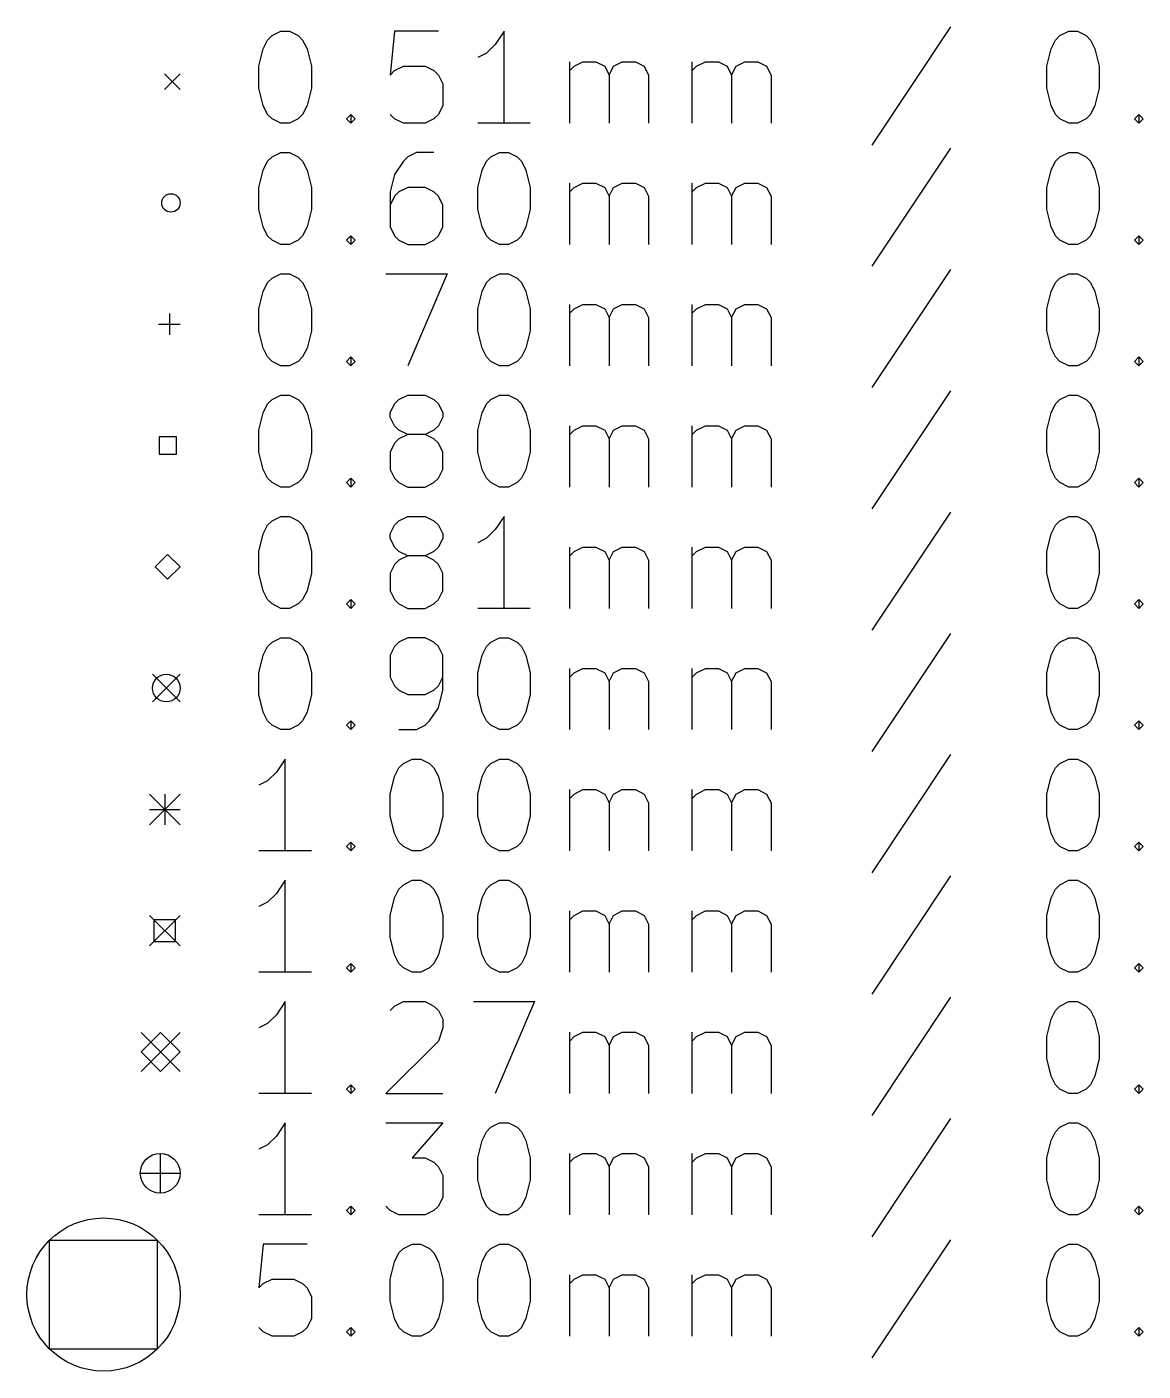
# Model space of a CAD drawing. Extents: x 45 to 193, y -202 to -40.
# Drawn here: x 44.92 to 81.35, y -201.78 to -157.89 of the extents above; entities that cross this region are included whole.
import ezdxf

# ---------------------------------------------------------------- set-up
doc = ezdxf.new("R2010")
doc.units = 0
doc.header["$MEASUREMENT"] = 0
doc.layers.add('BLACK', color=7, linetype='CONTINUOUS')

msp = doc.modelspace()

# ---------------------------------------------------------------- linework, layer by layer
at = {"layer": 'Black'}
for p, q in [((75.0679, -157.889), (72.4964, -161.746)), ((52.6393, -158.604), (52.7821, -158.318)), ((52.7821, -158.318), (52.925, -158.175)), ((52.925, -158.175), (53.2107, -158.032)), ((53.2107, -158.032), (53.4964, -158.032)), ((53.4964, -158.032), (53.7821, -158.175)), ((53.7821, -158.175), (53.925, -158.318)), ((53.925, -158.318), (54.0679, -158.604)), ((56.925, -158.032), (56.7821, -159.461)), ((58.3536, -158.032), (56.925, -158.032)), ((60.4964, -158.032), (60.2107, -158.461)), ((60.4964, -161.032), (60.4964, -158.032)), ((78.3536, -158.604), (78.4964, -158.318)), ((78.4964, -158.318), (78.6393, -158.175)), ((78.6393, -158.175), (78.925, -158.032)), ((78.925, -158.032), (79.2107, -158.032)), ((79.2107, -158.032), (79.4964, -158.175)), ((79.4964, -158.175), (79.6393, -158.318)), ((79.6393, -158.318), (79.7821, -158.604)), ((52.4964, -159.175), (52.6393, -158.604)), ((54.0679, -158.604), (54.2107, -159.175)), ((59.925, -158.746), (59.6393, -158.889)), ((60.2107, -158.461), (59.925, -158.746)), ((78.2107, -159.175), (78.3536, -158.604)), ((79.7821, -158.604), (79.925, -159.175)), ((52.4964, -159.889), (52.4964, -159.175)), ((54.2107, -159.175), (54.2107, -159.889)), ((56.925, -159.318), (57.2107, -159.175)), ((57.2107, -159.175), (57.925, -159.175)), ((57.925, -159.175), (58.2107, -159.318)), ((62.6393, -161.032), (62.6393, -159.032)), ((62.6393, -159.318), (62.7821, -159.175)), ((62.7821, -159.175), (63.0679, -159.032)), ((63.0679, -159.032), (63.4964, -159.032)), ((63.4964, -159.032), (63.7821, -159.175)), ((63.7821, -159.175), (63.925, -159.461)), ((63.925, -159.461), (64.0679, -159.175)), ((64.0679, -159.175), (64.3536, -159.032)), ((64.3536, -159.032), (64.7821, -159.032)), ((64.7821, -159.032), (65.0679, -159.175)), ((65.0679, -159.175), (65.2107, -159.461)), ((66.6393, -161.032), (66.6393, -159.032)), ((66.6393, -159.318), (66.7821, -159.175)), ((66.7821, -159.175), (67.0679, -159.032)), ((67.0679, -159.032), (67.4964, -159.032)), ((67.4964, -159.032), (67.7821, -159.175)), ((67.7821, -159.175), (67.925, -159.461)), ((67.925, -159.461), (68.0679, -159.175)), ((68.0679, -159.175), (68.3536, -159.032)), ((68.3536, -159.032), (68.7821, -159.032)), ((68.7821, -159.032), (69.0679, -159.175)), ((69.0679, -159.175), (69.2107, -159.461)), ((78.2107, -159.889), (78.2107, -159.175)), ((79.925, -159.175), (79.925, -159.889)), ((49.417, -159.421), (49.925, -159.929)), ((49.925, -159.421), (49.417, -159.929)), ((56.7821, -159.461), (56.925, -159.318)), ((58.2107, -159.318), (58.3536, -159.461)), ((58.3536, -159.461), (58.4964, -159.746)), ((63.925, -159.461), (63.925, -161.032)), ((65.2107, -159.461), (65.2107, -161.032)), ((67.925, -159.461), (67.925, -161.032)), ((69.2107, -159.461), (69.2107, -161.032)), ((52.6393, -160.461), (52.4964, -159.889)), ((54.2107, -159.889), (54.0679, -160.461)), ((58.4964, -159.746), (58.4964, -160.461)), ((78.3536, -160.461), (78.2107, -159.889)), ((79.925, -159.889), (79.7821, -160.461)), ((52.7821, -160.746), (52.6393, -160.461)), ((54.0679, -160.461), (53.925, -160.746)), ((58.4964, -160.461), (58.3536, -160.746)), ((78.4964, -160.746), (78.3536, -160.461)), ((79.7821, -160.461), (79.6393, -160.746)), ((52.925, -160.889), (52.7821, -160.746)), ((53.2107, -161.032), (52.925, -160.889)), ((53.4964, -161.032), (53.2107, -161.032)), ((53.7821, -160.889), (53.4964, -161.032)), ((53.925, -160.746), (53.7821, -160.889)), ((55.3536, -160.889), (55.4964, -160.746)), ((55.4964, -161.032), (55.3536, -160.889)), ((55.4964, -160.746), (55.6393, -160.889)), ((55.4964, -160.746), (55.4964, -161.032)), ((55.6393, -160.889), (55.4964, -161.032)), ((56.925, -160.889), (56.7821, -160.746)), ((57.2107, -161.032), (56.925, -160.889)), ((57.925, -161.032), (57.2107, -161.032)), ((58.2107, -160.889), (57.925, -161.032)), ((58.3536, -160.746), (58.2107, -160.889)), ((61.3536, -161.032), (59.6393, -161.032)), ((78.6393, -160.889), (78.4964, -160.746)), ((78.925, -161.032), (78.6393, -160.889)), ((79.2107, -161.032), (78.925, -161.032)), ((79.4964, -160.889), (79.2107, -161.032)), ((79.6393, -160.746), (79.4964, -160.889)), ((81.0679, -160.889), (81.2107, -160.746)), ((81.2107, -161.032), (81.0679, -160.889)), ((81.2107, -160.746), (81.3536, -160.889)), ((81.2107, -160.746), (81.2107, -161.032)), ((81.3536, -160.889), (81.2107, -161.032)), ((75.0679, -161.849), (72.4964, -165.706)), ((52.6393, -162.564), (52.7821, -162.278)), ((52.7821, -162.278), (52.925, -162.135)), ((52.925, -162.135), (53.2107, -161.992)), ((53.2107, -161.992), (53.4964, -161.992)), ((53.4964, -161.992), (53.7821, -162.135)), ((53.7821, -162.135), (53.925, -162.278)), ((53.925, -162.278), (54.0679, -162.564)), ((57.2107, -162.278), (56.925, -162.706)), ((57.3536, -162.135), (57.2107, -162.278)), ((57.6393, -161.992), (57.3536, -162.135)), ((58.2107, -161.992), (57.6393, -161.992)), ((59.7821, -162.564), (59.925, -162.278)), ((59.925, -162.278), (60.0679, -162.135)), ((60.0679, -162.135), (60.3536, -161.992)), ((60.3536, -161.992), (60.6393, -161.992)), ((60.6393, -161.992), (60.925, -162.135)), ((60.925, -162.135), (61.0679, -162.278)), ((61.0679, -162.278), (61.2107, -162.564)), ((78.3536, -162.564), (78.4964, -162.278)), ((78.4964, -162.278), (78.6393, -162.135)), ((78.6393, -162.135), (78.925, -161.992)), ((78.925, -161.992), (79.2107, -161.992)), ((79.2107, -161.992), (79.4964, -162.135)), ((79.4964, -162.135), (79.6393, -162.278)), ((79.6393, -162.278), (79.7821, -162.564)), ((52.4964, -163.135), (52.6393, -162.564)), ((54.0679, -162.564), (54.2107, -163.135)), ((56.925, -162.706), (56.7821, -163.278)), ((59.6393, -163.135), (59.7821, -162.564)), ((61.2107, -162.564), (61.3536, -163.135)), ((78.2107, -163.135), (78.3536, -162.564)), ((79.7821, -162.564), (79.925, -163.135)), ((52.4964, -163.849), (52.4964, -163.135)), ((54.2107, -163.135), (54.2107, -163.849)), ((57.3536, -163.135), (57.0679, -163.278)), ((57.925, -163.135), (57.3536, -163.135)), ((58.2107, -163.278), (57.925, -163.135)), ((59.6393, -163.849), (59.6393, -163.135)), ((61.3536, -163.135), (61.3536, -163.849)), ((62.6393, -164.992), (62.6393, -162.992)), ((62.6393, -163.278), (62.7821, -163.135)), ((62.7821, -163.135), (63.0679, -162.992)), ((63.0679, -162.992), (63.4964, -162.992)), ((63.4964, -162.992), (63.7821, -163.135)), ((63.7821, -163.135), (63.925, -163.421)), ((63.925, -163.421), (64.0679, -163.135)), ((64.0679, -163.135), (64.3536, -162.992)), ((64.3536, -162.992), (64.7821, -162.992)), ((64.7821, -162.992), (65.0679, -163.135)), ((65.0679, -163.135), (65.2107, -163.421)), ((66.6393, -164.992), (66.6393, -162.992)), ((66.6393, -163.278), (66.7821, -163.135)), ((66.7821, -163.135), (67.0679, -162.992)), ((67.0679, -162.992), (67.4964, -162.992)), ((67.4964, -162.992), (67.7821, -163.135)), ((67.7821, -163.135), (67.925, -163.421)), ((67.925, -163.421), (68.0679, -163.135)), ((68.0679, -163.135), (68.3536, -162.992)), ((68.3536, -162.992), (68.7821, -162.992)), ((68.7821, -162.992), (69.0679, -163.135)), ((69.0679, -163.135), (69.2107, -163.421)), ((78.2107, -163.849), (78.2107, -163.135)), ((79.925, -163.135), (79.925, -163.849)), ((56.7821, -163.278), (56.7821, -164.421)), ((56.925, -163.421), (56.7821, -163.706)), ((57.0679, -163.278), (56.925, -163.421)), ((58.3536, -163.421), (58.2107, -163.278)), ((58.4964, -163.706), (58.3536, -163.421)), ((63.925, -163.421), (63.925, -164.992)), ((65.2107, -163.421), (65.2107, -164.992)), ((67.925, -163.421), (67.925, -164.992)), ((69.2107, -163.421), (69.2107, -164.992)), ((52.6393, -164.421), (52.4964, -163.849)), ((54.2107, -163.849), (54.0679, -164.421)), ((58.4964, -164.421), (58.4964, -163.706)), ((59.7821, -164.421), (59.6393, -163.849)), ((61.3536, -163.849), (61.2107, -164.421)), ((78.3536, -164.421), (78.2107, -163.849)), ((79.925, -163.849), (79.7821, -164.421)), ((52.7821, -164.706), (52.6393, -164.421)), ((54.0679, -164.421), (53.925, -164.706)), ((56.7821, -164.421), (56.925, -164.706)), ((58.3536, -164.706), (58.4964, -164.421)), ((59.925, -164.706), (59.7821, -164.421)), ((61.2107, -164.421), (61.0679, -164.706)), ((78.4964, -164.706), (78.3536, -164.421)), ((79.7821, -164.421), (79.6393, -164.706)), ((52.925, -164.849), (52.7821, -164.706)), ((53.2107, -164.992), (52.925, -164.849)), ((53.4964, -164.992), (53.2107, -164.992)), ((53.7821, -164.849), (53.4964, -164.992)), ((53.925, -164.706), (53.7821, -164.849)), ((55.3536, -164.849), (55.4964, -164.706)), ((55.4964, -164.992), (55.3536, -164.849)), ((55.4964, -164.706), (55.6393, -164.849)), ((55.4964, -164.706), (55.4964, -164.992)), ((55.6393, -164.849), (55.4964, -164.992)), ((56.925, -164.706), (57.0679, -164.849)), ((57.0679, -164.849), (57.3536, -164.992)), ((57.3536, -164.992), (57.925, -164.992)), ((57.925, -164.992), (58.2107, -164.849)), ((58.2107, -164.849), (58.3536, -164.706)), ((60.0679, -164.849), (59.925, -164.706)), ((60.3536, -164.992), (60.0679, -164.849)), ((60.6393, -164.992), (60.3536, -164.992)), ((60.925, -164.849), (60.6393, -164.992)), ((61.0679, -164.706), (60.925, -164.849)), ((78.6393, -164.849), (78.4964, -164.706)), ((78.925, -164.992), (78.6393, -164.849)), ((79.2107, -164.992), (78.925, -164.992)), ((79.4964, -164.849), (79.2107, -164.992)), ((79.6393, -164.706), (79.4964, -164.849)), ((81.0679, -164.849), (81.2107, -164.706)), ((81.2107, -164.992), (81.0679, -164.849)), ((81.2107, -164.706), (81.3536, -164.849)), ((81.2107, -164.706), (81.2107, -164.992)), ((81.3536, -164.849), (81.2107, -164.992)), ((75.0679, -165.809), (72.4964, -169.666)), ((52.6393, -166.524), (52.7821, -166.238)), ((52.7821, -166.238), (52.925, -166.095)), ((52.925, -166.095), (53.2107, -165.952)), ((53.2107, -165.952), (53.4964, -165.952)), ((53.4964, -165.952), (53.7821, -166.095)), ((53.7821, -166.095), (53.925, -166.238)), ((53.925, -166.238), (54.0679, -166.524)), ((56.6393, -165.952), (58.6393, -165.952)), ((58.6393, -165.952), (57.3536, -168.952)), ((59.7821, -166.524), (59.925, -166.238)), ((59.925, -166.238), (60.0679, -166.095)), ((60.0679, -166.095), (60.3536, -165.952)), ((60.3536, -165.952), (60.6393, -165.952)), ((60.6393, -165.952), (60.925, -166.095)), ((60.925, -166.095), (61.0679, -166.238)), ((61.0679, -166.238), (61.2107, -166.524)), ((78.3536, -166.524), (78.4964, -166.238)), ((78.4964, -166.238), (78.6393, -166.095)), ((78.6393, -166.095), (78.925, -165.952)), ((78.925, -165.952), (79.2107, -165.952)), ((79.2107, -165.952), (79.4964, -166.095)), ((79.4964, -166.095), (79.6393, -166.238)), ((79.6393, -166.238), (79.7821, -166.524)), ((52.4964, -167.095), (52.6393, -166.524)), ((54.0679, -166.524), (54.2107, -167.095)), ((59.6393, -167.095), (59.7821, -166.524)), ((61.2107, -166.524), (61.3536, -167.095)), ((78.2107, -167.095), (78.3536, -166.524)), ((79.7821, -166.524), (79.925, -167.095)), ((52.4964, -167.809), (52.4964, -167.095)), ((54.2107, -167.095), (54.2107, -167.809)), ((59.6393, -167.809), (59.6393, -167.095)), ((61.3536, -167.095), (61.3536, -167.809)), ((62.6393, -168.952), (62.6393, -166.952)), ((62.6393, -167.238), (62.7821, -167.095)), ((62.7821, -167.095), (63.0679, -166.952)), ((63.0679, -166.952), (63.4964, -166.952)), ((63.4964, -166.952), (63.7821, -167.095)), ((63.7821, -167.095), (63.925, -167.381)), ((63.925, -167.381), (64.0679, -167.095)), ((64.0679, -167.095), (64.3536, -166.952)), ((64.3536, -166.952), (64.7821, -166.952)), ((64.7821, -166.952), (65.0679, -167.095)), ((65.0679, -167.095), (65.2107, -167.381)), ((66.6393, -168.952), (66.6393, -166.952)), ((66.6393, -167.238), (66.7821, -167.095)), ((66.7821, -167.095), (67.0679, -166.952)), ((67.0679, -166.952), (67.4964, -166.952)), ((67.4964, -166.952), (67.7821, -167.095)), ((67.7821, -167.095), (67.925, -167.381)), ((67.925, -167.381), (68.0679, -167.095)), ((68.0679, -167.095), (68.3536, -166.952)), ((68.3536, -166.952), (68.7821, -166.952)), ((68.7821, -166.952), (69.0679, -167.095)), ((69.0679, -167.095), (69.2107, -167.381)), ((78.2107, -167.809), (78.2107, -167.095)), ((79.925, -167.095), (79.925, -167.809)), ((49.224, -167.595), (49.925, -167.595)), ((49.5745, -167.244), (49.5745, -167.946)), ((63.925, -167.381), (63.925, -168.952)), ((65.2107, -167.381), (65.2107, -168.952)), ((67.925, -167.381), (67.925, -168.952)), ((69.2107, -167.381), (69.2107, -168.952)), ((52.6393, -168.381), (52.4964, -167.809)), ((54.2107, -167.809), (54.0679, -168.381)), ((59.7821, -168.381), (59.6393, -167.809)), ((61.3536, -167.809), (61.2107, -168.381)), ((78.3536, -168.381), (78.2107, -167.809)), ((79.925, -167.809), (79.7821, -168.381)), ((52.7821, -168.666), (52.6393, -168.381)), ((54.0679, -168.381), (53.925, -168.666)), ((59.925, -168.666), (59.7821, -168.381)), ((61.2107, -168.381), (61.0679, -168.666)), ((78.4964, -168.666), (78.3536, -168.381)), ((79.7821, -168.381), (79.6393, -168.666)), ((52.925, -168.809), (52.7821, -168.666)), ((53.2107, -168.952), (52.925, -168.809)), ((53.4964, -168.952), (53.2107, -168.952)), ((53.7821, -168.809), (53.4964, -168.952)), ((53.925, -168.666), (53.7821, -168.809)), ((55.3536, -168.809), (55.4964, -168.666)), ((55.4964, -168.952), (55.3536, -168.809)), ((55.4964, -168.666), (55.6393, -168.809)), ((55.4964, -168.666), (55.4964, -168.952)), ((55.6393, -168.809), (55.4964, -168.952)), ((60.0679, -168.809), (59.925, -168.666)), ((60.3536, -168.952), (60.0679, -168.809)), ((60.6393, -168.952), (60.3536, -168.952)), ((60.925, -168.809), (60.6393, -168.952)), ((61.0679, -168.666), (60.925, -168.809)), ((78.6393, -168.809), (78.4964, -168.666)), ((78.925, -168.952), (78.6393, -168.809)), ((79.2107, -168.952), (78.925, -168.952)), ((79.4964, -168.809), (79.2107, -168.952)), ((79.6393, -168.666), (79.4964, -168.809)), ((81.0679, -168.809), (81.2107, -168.666)), ((81.2107, -168.952), (81.0679, -168.809)), ((81.2107, -168.666), (81.3536, -168.809)), ((81.2107, -168.666), (81.2107, -168.952)), ((81.3536, -168.809), (81.2107, -168.952)), ((75.0679, -169.769), (72.4964, -173.626)), ((52.6393, -170.484), (52.7821, -170.198)), ((52.7821, -170.198), (52.925, -170.055)), ((52.925, -170.055), (53.2107, -169.912)), ((53.2107, -169.912), (53.4964, -169.912)), ((53.4964, -169.912), (53.7821, -170.055)), ((53.7821, -170.055), (53.925, -170.198)), ((53.925, -170.198), (54.0679, -170.484)), ((56.7821, -170.484), (56.925, -170.198)), ((56.925, -170.198), (57.0679, -170.055)), ((57.0679, -170.055), (57.3536, -169.912)), ((57.3536, -169.912), (57.925, -169.912)), ((57.925, -169.912), (58.2107, -170.055)), ((58.2107, -170.055), (58.3536, -170.198)), ((58.3536, -170.198), (58.4964, -170.484)), ((59.7821, -170.484), (59.925, -170.198)), ((59.925, -170.198), (60.0679, -170.055)), ((60.0679, -170.055), (60.3536, -169.912)), ((60.3536, -169.912), (60.6393, -169.912)), ((60.6393, -169.912), (60.925, -170.055)), ((60.925, -170.055), (61.0679, -170.198)), ((61.0679, -170.198), (61.2107, -170.484)), ((78.3536, -170.484), (78.4964, -170.198)), ((78.4964, -170.198), (78.6393, -170.055)), ((78.6393, -170.055), (78.925, -169.912)), ((78.925, -169.912), (79.2107, -169.912)), ((79.2107, -169.912), (79.4964, -170.055)), ((79.4964, -170.055), (79.6393, -170.198)), ((79.6393, -170.198), (79.7821, -170.484)), ((52.4964, -171.055), (52.6393, -170.484)), ((54.0679, -170.484), (54.2107, -171.055)), ((56.7821, -170.626), (56.7821, -170.484)), ((56.925, -170.912), (56.7821, -170.626)), ((58.4964, -170.626), (58.3536, -170.912)), ((58.4964, -170.484), (58.4964, -170.626)), ((59.6393, -171.055), (59.7821, -170.484)), ((61.2107, -170.484), (61.3536, -171.055)), ((78.2107, -171.055), (78.3536, -170.484)), ((79.7821, -170.484), (79.925, -171.055)), ((52.4964, -171.769), (52.4964, -171.055)), ((54.2107, -171.055), (54.2107, -171.769)), ((57.0679, -171.055), (56.925, -170.912)), ((57.3536, -171.198), (57.0679, -171.055)), ((58.2107, -171.055), (57.925, -171.198)), ((58.3536, -170.912), (58.2107, -171.055)), ((59.6393, -171.769), (59.6393, -171.055)), ((61.3536, -171.055), (61.3536, -171.769)), ((62.6393, -172.912), (62.6393, -170.912)), ((62.6393, -171.198), (62.7821, -171.055)), ((62.7821, -171.055), (63.0679, -170.912)), ((63.0679, -170.912), (63.4964, -170.912)), ((63.4964, -170.912), (63.7821, -171.055)), ((63.7821, -171.055), (63.925, -171.341)), ((63.925, -171.341), (64.0679, -171.055)), ((64.0679, -171.055), (64.3536, -170.912)), ((64.3536, -170.912), (64.7821, -170.912)), ((64.7821, -170.912), (65.0679, -171.055)), ((65.0679, -171.055), (65.2107, -171.341)), ((66.6393, -172.912), (66.6393, -170.912)), ((66.6393, -171.198), (66.7821, -171.055)), ((66.7821, -171.055), (67.0679, -170.912)), ((67.0679, -170.912), (67.4964, -170.912)), ((67.4964, -170.912), (67.7821, -171.055)), ((67.7821, -171.055), (67.925, -171.341)), ((67.925, -171.341), (68.0679, -171.055)), ((68.0679, -171.055), (68.3536, -170.912)), ((68.3536, -170.912), (68.7821, -170.912)), ((68.7821, -170.912), (69.0679, -171.055)), ((69.0679, -171.055), (69.2107, -171.341)), ((78.2107, -171.769), (78.2107, -171.055)), ((79.925, -171.055), (79.925, -171.769)), ((49.8078, -171.272), (49.2422, -171.272)), ((49.2422, -171.272), (49.2422, -171.838)), ((49.8078, -171.838), (49.8078, -171.272)), ((56.925, -171.484), (56.7821, -171.769)), ((57.0679, -171.341), (56.925, -171.484)), ((57.3536, -171.198), (57.0679, -171.341)), ((57.925, -171.198), (57.3536, -171.198)), ((58.2107, -171.341), (57.925, -171.198)), ((58.3536, -171.484), (58.2107, -171.341)), ((58.4964, -171.769), (58.3536, -171.484)), ((63.925, -171.341), (63.925, -172.912)), ((65.2107, -171.341), (65.2107, -172.912)), ((67.925, -171.341), (67.925, -172.912)), ((69.2107, -171.341), (69.2107, -172.912)), ((49.2422, -171.838), (49.8078, -171.838)), ((52.6393, -172.341), (52.4964, -171.769)), ((54.2107, -171.769), (54.0679, -172.341)), ((56.7821, -171.769), (56.7821, -172.341)), ((58.4964, -172.341), (58.4964, -171.769)), ((59.7821, -172.341), (59.6393, -171.769)), ((61.3536, -171.769), (61.2107, -172.341)), ((78.3536, -172.341), (78.2107, -171.769)), ((79.925, -171.769), (79.7821, -172.341)), ((52.7821, -172.626), (52.6393, -172.341)), ((54.0679, -172.341), (53.925, -172.626)), ((56.7821, -172.341), (56.925, -172.626)), ((58.3536, -172.626), (58.4964, -172.341)), ((59.925, -172.626), (59.7821, -172.341)), ((61.2107, -172.341), (61.0679, -172.626)), ((78.4964, -172.626), (78.3536, -172.341)), ((79.7821, -172.341), (79.6393, -172.626)), ((52.925, -172.769), (52.7821, -172.626)), ((53.2107, -172.912), (52.925, -172.769)), ((53.7821, -172.769), (53.4964, -172.912)), ((53.925, -172.626), (53.7821, -172.769)), ((55.3536, -172.769), (55.4964, -172.626)), ((55.4964, -172.912), (55.3536, -172.769)), ((55.4964, -172.626), (55.6393, -172.769)), ((55.4964, -172.626), (55.4964, -172.912)), ((55.6393, -172.769), (55.4964, -172.912)), ((56.925, -172.626), (57.0679, -172.769)), ((57.0679, -172.769), (57.3536, -172.912)), ((57.925, -172.912), (58.2107, -172.769)), ((58.2107, -172.769), (58.3536, -172.626)), ((60.0679, -172.769), (59.925, -172.626)), ((60.3536, -172.912), (60.0679, -172.769)), ((60.925, -172.769), (60.6393, -172.912)), ((61.0679, -172.626), (60.925, -172.769)), ((78.6393, -172.769), (78.4964, -172.626)), ((78.925, -172.912), (78.6393, -172.769)), ((79.4964, -172.769), (79.2107, -172.912)), ((79.6393, -172.626), (79.4964, -172.769)), ((81.0679, -172.769), (81.2107, -172.626)), ((81.2107, -172.912), (81.0679, -172.769)), ((81.2107, -172.626), (81.3536, -172.769)), ((81.2107, -172.626), (81.2107, -172.912)), ((81.3536, -172.769), (81.2107, -172.912)), ((53.4964, -172.912), (53.2107, -172.912)), ((57.3536, -172.912), (57.925, -172.912)), ((60.6393, -172.912), (60.3536, -172.912)), ((79.2107, -172.912), (78.925, -172.912)), ((75.0679, -173.729), (72.4964, -177.586)), ((52.6393, -174.444), (52.7821, -174.158)), ((52.7821, -174.158), (52.925, -174.015)), ((52.925, -174.015), (53.2107, -173.872)), ((53.2107, -173.872), (53.4964, -173.872)), ((53.4964, -173.872), (53.7821, -174.015)), ((53.7821, -174.015), (53.925, -174.158)), ((53.925, -174.158), (54.0679, -174.444)), ((56.7821, -174.444), (56.925, -174.158)), ((56.925, -174.158), (57.0679, -174.015)), ((57.0679, -174.015), (57.3536, -173.872)), ((57.3536, -173.872), (57.925, -173.872)), ((57.925, -173.872), (58.2107, -174.015)), ((58.2107, -174.015), (58.3536, -174.158)), ((58.3536, -174.158), (58.4964, -174.444)), ((60.4964, -173.872), (60.2107, -174.301)), ((60.4964, -176.872), (60.4964, -173.872)), ((78.3536, -174.444), (78.4964, -174.158)), ((78.4964, -174.158), (78.6393, -174.015)), ((78.6393, -174.015), (78.925, -173.872)), ((78.925, -173.872), (79.2107, -173.872)), ((79.2107, -173.872), (79.4964, -174.015)), ((79.4964, -174.015), (79.6393, -174.158)), ((79.6393, -174.158), (79.7821, -174.444)), ((52.4964, -175.015), (52.6393, -174.444)), ((54.0679, -174.444), (54.2107, -175.015)), ((56.7821, -174.586), (56.7821, -174.444)), ((56.925, -174.872), (56.7821, -174.586)), ((58.4964, -174.586), (58.3536, -174.872)), ((58.4964, -174.444), (58.4964, -174.586)), ((59.925, -174.586), (59.6393, -174.729)), ((60.2107, -174.301), (59.925, -174.586)), ((78.2107, -175.015), (78.3536, -174.444)), ((79.7821, -174.444), (79.925, -175.015)), ((52.4964, -175.729), (52.4964, -175.015)), ((54.2107, -175.015), (54.2107, -175.729)), ((57.0679, -175.015), (56.925, -174.872)), ((57.3536, -175.158), (57.0679, -175.015)), ((58.2107, -175.015), (57.925, -175.158)), ((58.3536, -174.872), (58.2107, -175.015)), ((62.6393, -176.872), (62.6393, -174.872)), ((62.6393, -175.158), (62.7821, -175.015)), ((62.7821, -175.015), (63.0679, -174.872)), ((63.0679, -174.872), (63.4964, -174.872)), ((63.4964, -174.872), (63.7821, -175.015)), ((63.7821, -175.015), (63.925, -175.301)), ((63.925, -175.301), (64.0679, -175.015)), ((64.0679, -175.015), (64.3536, -174.872)), ((64.3536, -174.872), (64.7821, -174.872)), ((64.7821, -174.872), (65.0679, -175.015)), ((65.0679, -175.015), (65.2107, -175.301)), ((66.6393, -176.872), (66.6393, -174.872)), ((66.6393, -175.158), (66.7821, -175.015)), ((66.7821, -175.015), (67.0679, -174.872)), ((67.0679, -174.872), (67.4964, -174.872)), ((67.4964, -174.872), (67.7821, -175.015)), ((67.7821, -175.015), (67.925, -175.301)), ((67.925, -175.301), (68.0679, -175.015)), ((68.0679, -175.015), (68.3536, -174.872)), ((68.3536, -174.872), (68.7821, -174.872)), ((68.7821, -174.872), (69.0679, -175.015)), ((69.0679, -175.015), (69.2107, -175.301)), ((78.2107, -175.729), (78.2107, -175.015)), ((79.925, -175.015), (79.925, -175.729)), ((49.5186, -175.109), (49.1122, -175.515)), ((49.1122, -175.515), (49.5186, -175.921)), ((49.925, -175.515), (49.5186, -175.109)), ((49.5186, -175.921), (49.925, -175.515)), ((56.925, -175.444), (56.7821, -175.729)), ((57.0679, -175.301), (56.925, -175.444)), ((57.3536, -175.158), (57.0679, -175.301)), ((57.925, -175.158), (57.3536, -175.158)), ((58.2107, -175.301), (57.925, -175.158)), ((58.3536, -175.444), (58.2107, -175.301)), ((58.4964, -175.729), (58.3536, -175.444)), ((63.925, -175.301), (63.925, -176.872)), ((65.2107, -175.301), (65.2107, -176.872)), ((67.925, -175.301), (67.925, -176.872)), ((69.2107, -175.301), (69.2107, -176.872)), ((52.6393, -176.301), (52.4964, -175.729)), ((54.2107, -175.729), (54.0679, -176.301)), ((56.7821, -175.729), (56.7821, -176.301)), ((58.4964, -176.301), (58.4964, -175.729)), ((78.3536, -176.301), (78.2107, -175.729)), ((79.925, -175.729), (79.7821, -176.301)), ((52.7821, -176.586), (52.6393, -176.301)), ((54.0679, -176.301), (53.925, -176.586)), ((56.7821, -176.301), (56.925, -176.586)), ((58.3536, -176.586), (58.4964, -176.301)), ((78.4964, -176.586), (78.3536, -176.301)), ((79.7821, -176.301), (79.6393, -176.586)), ((52.925, -176.729), (52.7821, -176.586)), ((53.2107, -176.872), (52.925, -176.729)), ((53.7821, -176.729), (53.4964, -176.872)), ((53.925, -176.586), (53.7821, -176.729)), ((55.3536, -176.729), (55.4964, -176.586)), ((55.4964, -176.872), (55.3536, -176.729)), ((55.4964, -176.586), (55.6393, -176.729)), ((55.4964, -176.586), (55.4964, -176.872)), ((55.6393, -176.729), (55.4964, -176.872)), ((56.925, -176.586), (57.0679, -176.729)), ((57.0679, -176.729), (57.3536, -176.872)), ((57.925, -176.872), (58.2107, -176.729)), ((58.2107, -176.729), (58.3536, -176.586)), ((78.6393, -176.729), (78.4964, -176.586)), ((78.925, -176.872), (78.6393, -176.729)), ((79.4964, -176.729), (79.2107, -176.872)), ((79.6393, -176.586), (79.4964, -176.729)), ((81.0679, -176.729), (81.2107, -176.586)), ((81.2107, -176.872), (81.0679, -176.729)), ((81.2107, -176.586), (81.3536, -176.729)), ((81.2107, -176.586), (81.2107, -176.872)), ((81.3536, -176.729), (81.2107, -176.872)), ((53.4964, -176.872), (53.2107, -176.872)), ((57.3536, -176.872), (57.925, -176.872)), ((61.3536, -176.872), (59.6393, -176.872)), ((79.2107, -176.872), (78.925, -176.872)), ((75.0679, -177.689), (72.4964, -181.546)), ((52.6393, -178.404), (52.7821, -178.118)), ((52.7821, -178.118), (52.925, -177.975)), ((52.925, -177.975), (53.2107, -177.832)), ((53.2107, -177.832), (53.4964, -177.832)), ((53.4964, -177.832), (53.7821, -177.975)), ((53.7821, -177.975), (53.925, -178.118)), ((53.925, -178.118), (54.0679, -178.404)), ((56.925, -178.118), (56.7821, -178.404)), ((57.0679, -177.975), (56.925, -178.118)), ((57.3536, -177.832), (57.0679, -177.975)), ((57.925, -177.832), (57.3536, -177.832)), ((58.2107, -177.975), (57.925, -177.832)), ((58.3536, -178.118), (58.2107, -177.975)), ((58.4964, -178.404), (58.3536, -178.118)), ((59.7821, -178.404), (59.925, -178.118)), ((59.925, -178.118), (60.0679, -177.975)), ((60.0679, -177.975), (60.3536, -177.832)), ((60.3536, -177.832), (60.6393, -177.832)), ((60.6393, -177.832), (60.925, -177.975)), ((60.925, -177.975), (61.0679, -178.118)), ((61.0679, -178.118), (61.2107, -178.404)), ((78.3536, -178.404), (78.4964, -178.118)), ((78.4964, -178.118), (78.6393, -177.975)), ((78.6393, -177.975), (78.925, -177.832)), ((78.925, -177.832), (79.2107, -177.832)), ((79.2107, -177.832), (79.4964, -177.975)), ((79.4964, -177.975), (79.6393, -178.118)), ((79.6393, -178.118), (79.7821, -178.404)), ((52.4964, -178.975), (52.6393, -178.404)), ((54.0679, -178.404), (54.2107, -178.975)), ((56.7821, -178.404), (56.7821, -179.118)), ((58.4964, -179.546), (58.4964, -178.404)), ((59.6393, -178.975), (59.7821, -178.404)), ((61.2107, -178.404), (61.3536, -178.975)), ((78.2107, -178.975), (78.3536, -178.404)), ((79.7821, -178.404), (79.925, -178.975)), ((49.025, -179.025), (49.925, -179.925)), ((49.925, -179.025), (49.025, -179.925)), ((52.4964, -179.689), (52.4964, -178.975)), ((54.2107, -178.975), (54.2107, -179.689)), ((59.6393, -179.689), (59.6393, -178.975)), ((61.3536, -178.975), (61.3536, -179.689)), ((62.6393, -180.832), (62.6393, -178.832)), ((62.6393, -179.118), (62.7821, -178.975)), ((62.7821, -178.975), (63.0679, -178.832)), ((63.0679, -178.832), (63.4964, -178.832)), ((63.4964, -178.832), (63.7821, -178.975)), ((63.7821, -178.975), (63.925, -179.261)), ((63.925, -179.261), (64.0679, -178.975)), ((64.0679, -178.975), (64.3536, -178.832)), ((64.3536, -178.832), (64.7821, -178.832)), ((64.7821, -178.832), (65.0679, -178.975)), ((65.0679, -178.975), (65.2107, -179.261)), ((66.6393, -180.832), (66.6393, -178.832)), ((66.6393, -179.118), (66.7821, -178.975)), ((66.7821, -178.975), (67.0679, -178.832)), ((67.0679, -178.832), (67.4964, -178.832)), ((67.4964, -178.832), (67.7821, -178.975)), ((67.7821, -178.975), (67.925, -179.261)), ((67.925, -179.261), (68.0679, -178.975)), ((68.0679, -178.975), (68.3536, -178.832)), ((68.3536, -178.832), (68.7821, -178.832)), ((68.7821, -178.832), (69.0679, -178.975)), ((69.0679, -178.975), (69.2107, -179.261)), ((78.2107, -179.689), (78.2107, -178.975)), ((79.925, -178.975), (79.925, -179.689)), ((56.7821, -179.118), (56.925, -179.404)), ((56.925, -179.404), (57.0679, -179.546)), ((58.2107, -179.546), (58.3536, -179.404)), ((58.3536, -179.404), (58.4964, -179.118)), ((63.925, -179.261), (63.925, -180.832)), ((65.2107, -179.261), (65.2107, -180.832)), ((67.925, -179.261), (67.925, -180.832)), ((69.2107, -179.261), (69.2107, -180.832)), ((52.6393, -180.261), (52.4964, -179.689)), ((54.2107, -179.689), (54.0679, -180.261)), ((57.0679, -179.546), (57.3536, -179.689)), ((57.3536, -179.689), (57.925, -179.689)), ((57.925, -179.689), (58.2107, -179.546)), ((58.3536, -180.118), (58.4964, -179.546)), ((59.7821, -180.261), (59.6393, -179.689)), ((61.3536, -179.689), (61.2107, -180.261)), ((78.3536, -180.261), (78.2107, -179.689)), ((79.925, -179.689), (79.7821, -180.261)), ((52.7821, -180.546), (52.6393, -180.261)), ((54.0679, -180.261), (53.925, -180.546)), ((58.0679, -180.546), (58.3536, -180.118)), ((59.925, -180.546), (59.7821, -180.261)), ((61.2107, -180.261), (61.0679, -180.546)), ((78.4964, -180.546), (78.3536, -180.261)), ((79.7821, -180.261), (79.6393, -180.546)), ((52.925, -180.689), (52.7821, -180.546)), ((53.2107, -180.832), (52.925, -180.689)), ((53.7821, -180.689), (53.4964, -180.832)), ((53.925, -180.546), (53.7821, -180.689)), ((55.3536, -180.689), (55.4964, -180.546)), ((55.4964, -180.832), (55.3536, -180.689)), ((55.4964, -180.546), (55.6393, -180.689)), ((55.4964, -180.546), (55.4964, -180.832)), ((55.6393, -180.689), (55.4964, -180.832)), ((57.6393, -180.832), (57.925, -180.689)), ((57.925, -180.689), (58.0679, -180.546)), ((60.0679, -180.689), (59.925, -180.546)), ((60.3536, -180.832), (60.0679, -180.689)), ((60.925, -180.689), (60.6393, -180.832)), ((61.0679, -180.546), (60.925, -180.689)), ((78.6393, -180.689), (78.4964, -180.546)), ((78.925, -180.832), (78.6393, -180.689)), ((79.4964, -180.689), (79.2107, -180.832)), ((79.6393, -180.546), (79.4964, -180.689)), ((81.0679, -180.689), (81.2107, -180.546)), ((81.2107, -180.832), (81.0679, -180.689)), ((81.2107, -180.546), (81.3536, -180.689)), ((81.2107, -180.546), (81.2107, -180.832)), ((81.3536, -180.689), (81.2107, -180.832)), ((53.4964, -180.832), (53.2107, -180.832)), ((57.0679, -180.832), (57.6393, -180.832)), ((60.6393, -180.832), (60.3536, -180.832)), ((79.2107, -180.832), (78.925, -180.832)), ((75.0679, -181.649), (72.4964, -185.506)), ((53.3536, -181.792), (53.0679, -182.221)), ((53.3536, -184.792), (53.3536, -181.792)), ((56.925, -182.364), (57.0679, -182.078)), ((57.0679, -182.078), (57.2107, -181.935)), ((57.2107, -181.935), (57.4964, -181.792)), ((57.4964, -181.792), (57.7821, -181.792)), ((57.7821, -181.792), (58.0679, -181.935)), ((58.0679, -181.935), (58.2107, -182.078)), ((58.2107, -182.078), (58.3536, -182.364)), ((59.7821, -182.364), (59.925, -182.078)), ((59.925, -182.078), (60.0679, -181.935)), ((60.0679, -181.935), (60.3536, -181.792)), ((60.3536, -181.792), (60.6393, -181.792)), ((60.6393, -181.792), (60.925, -181.935)), ((60.925, -181.935), (61.0679, -182.078)), ((61.0679, -182.078), (61.2107, -182.364)), ((78.3536, -182.364), (78.4964, -182.078)), ((78.4964, -182.078), (78.6393, -181.935)), ((78.6393, -181.935), (78.925, -181.792)), ((78.925, -181.792), (79.2107, -181.792)), ((79.2107, -181.792), (79.4964, -181.935)), ((79.4964, -181.935), (79.6393, -182.078)), ((79.6393, -182.078), (79.7821, -182.364)), ((52.7821, -182.506), (52.4964, -182.649)), ((53.0679, -182.221), (52.7821, -182.506)), ((56.7821, -182.935), (56.925, -182.364)), ((58.3536, -182.364), (58.4964, -182.935)), ((59.6393, -182.935), (59.7821, -182.364)), ((61.2107, -182.364), (61.3536, -182.935)), ((78.2107, -182.935), (78.3536, -182.364)), ((79.7821, -182.364), (79.925, -182.935)), ((48.925, -182.935), (49.925, -183.935)), ((49.925, -182.935), (48.925, -183.935)), ((49.425, -182.935), (49.425, -183.935)), ((56.7821, -183.649), (56.7821, -182.935)), ((58.4964, -182.935), (58.4964, -183.649)), ((59.6393, -183.649), (59.6393, -182.935)), ((61.3536, -182.935), (61.3536, -183.649)), ((62.6393, -184.792), (62.6393, -182.792)), ((62.6393, -183.078), (62.7821, -182.935)), ((62.7821, -182.935), (63.0679, -182.792)), ((63.0679, -182.792), (63.4964, -182.792)), ((63.4964, -182.792), (63.7821, -182.935)), ((63.7821, -182.935), (63.925, -183.221)), ((63.925, -183.221), (64.0679, -182.935)), ((64.0679, -182.935), (64.3536, -182.792)), ((64.3536, -182.792), (64.7821, -182.792)), ((64.7821, -182.792), (65.0679, -182.935)), ((65.0679, -182.935), (65.2107, -183.221)), ((66.6393, -184.792), (66.6393, -182.792)), ((66.6393, -183.078), (66.7821, -182.935)), ((66.7821, -182.935), (67.0679, -182.792)), ((67.0679, -182.792), (67.4964, -182.792)), ((67.4964, -182.792), (67.7821, -182.935)), ((67.7821, -182.935), (67.925, -183.221)), ((67.925, -183.221), (68.0679, -182.935)), ((68.0679, -182.935), (68.3536, -182.792)), ((68.3536, -182.792), (68.7821, -182.792)), ((68.7821, -182.792), (69.0679, -182.935)), ((69.0679, -182.935), (69.2107, -183.221)), ((78.2107, -183.649), (78.2107, -182.935)), ((79.925, -182.935), (79.925, -183.649)), ((48.925, -183.435), (49.925, -183.435)), ((63.925, -183.221), (63.925, -184.792)), ((65.2107, -183.221), (65.2107, -184.792)), ((67.925, -183.221), (67.925, -184.792)), ((69.2107, -183.221), (69.2107, -184.792)), ((56.925, -184.221), (56.7821, -183.649)), ((58.4964, -183.649), (58.3536, -184.221)), ((59.7821, -184.221), (59.6393, -183.649)), ((61.3536, -183.649), (61.2107, -184.221)), ((78.3536, -184.221), (78.2107, -183.649)), ((79.925, -183.649), (79.7821, -184.221)), ((57.0679, -184.506), (56.925, -184.221)), ((58.3536, -184.221), (58.2107, -184.506)), ((59.925, -184.506), (59.7821, -184.221)), ((61.2107, -184.221), (61.0679, -184.506)), ((78.4964, -184.506), (78.3536, -184.221)), ((79.7821, -184.221), (79.6393, -184.506)), ((55.3536, -184.649), (55.4964, -184.506)), ((55.4964, -184.792), (55.3536, -184.649)), ((55.4964, -184.506), (55.6393, -184.649)), ((55.4964, -184.506), (55.4964, -184.792)), ((55.6393, -184.649), (55.4964, -184.792)), ((57.2107, -184.649), (57.0679, -184.506)), ((57.4964, -184.792), (57.2107, -184.649)), ((58.0679, -184.649), (57.7821, -184.792)), ((58.2107, -184.506), (58.0679, -184.649)), ((60.0679, -184.649), (59.925, -184.506)), ((60.3536, -184.792), (60.0679, -184.649)), ((60.925, -184.649), (60.6393, -184.792)), ((61.0679, -184.506), (60.925, -184.649)), ((78.6393, -184.649), (78.4964, -184.506)), ((78.925, -184.792), (78.6393, -184.649)), ((79.4964, -184.649), (79.2107, -184.792)), ((79.6393, -184.506), (79.4964, -184.649)), ((81.0679, -184.649), (81.2107, -184.506)), ((81.2107, -184.792), (81.0679, -184.649)), ((81.2107, -184.506), (81.3536, -184.649)), ((81.2107, -184.506), (81.2107, -184.792)), ((81.3536, -184.649), (81.2107, -184.792)), ((54.2107, -184.792), (52.4964, -184.792)), ((57.7821, -184.792), (57.4964, -184.792)), ((60.6393, -184.792), (60.3536, -184.792)), ((79.2107, -184.792), (78.925, -184.792)), ((75.0679, -185.609), (72.4964, -189.466)), ((53.3536, -185.752), (53.0679, -186.181)), ((53.3536, -188.752), (53.3536, -185.752)), ((56.925, -186.324), (57.0679, -186.038)), ((57.0679, -186.038), (57.2107, -185.895)), ((57.2107, -185.895), (57.4964, -185.752)), ((57.4964, -185.752), (57.7821, -185.752)), ((57.7821, -185.752), (58.0679, -185.895)), ((58.0679, -185.895), (58.2107, -186.038)), ((58.2107, -186.038), (58.3536, -186.324)), ((59.7821, -186.324), (59.925, -186.038)), ((59.925, -186.038), (60.0679, -185.895)), ((60.0679, -185.895), (60.3536, -185.752)), ((60.3536, -185.752), (60.6393, -185.752)), ((60.6393, -185.752), (60.925, -185.895)), ((60.925, -185.895), (61.0679, -186.038)), ((61.0679, -186.038), (61.2107, -186.324)), ((78.3536, -186.324), (78.4964, -186.038)), ((78.4964, -186.038), (78.6393, -185.895)), ((78.6393, -185.895), (78.925, -185.752)), ((78.925, -185.752), (79.2107, -185.752)), ((79.2107, -185.752), (79.4964, -185.895)), ((79.4964, -185.895), (79.6393, -186.038)), ((79.6393, -186.038), (79.7821, -186.324)), ((52.7821, -186.466), (52.4964, -186.609)), ((53.0679, -186.181), (52.7821, -186.466)), ((56.7821, -186.895), (56.925, -186.324)), ((58.3536, -186.324), (58.4964, -186.895)), ((59.6393, -186.895), (59.7821, -186.324)), ((61.2107, -186.324), (61.3536, -186.895)), ((78.2107, -186.895), (78.3536, -186.324)), ((79.7821, -186.324), (79.925, -186.895)), ((48.9242, -186.895), (49.925, -187.895)), ((49.925, -186.895), (48.9242, -187.895)), ((56.7821, -187.609), (56.7821, -186.895)), ((58.4964, -186.895), (58.4964, -187.609)), ((59.6393, -187.609), (59.6393, -186.895)), ((61.3536, -186.895), (61.3536, -187.609)), ((62.6393, -188.752), (62.6393, -186.752)), ((62.6393, -187.038), (62.7821, -186.895)), ((62.7821, -186.895), (63.0679, -186.752)), ((63.0679, -186.752), (63.4964, -186.752)), ((63.4964, -186.752), (63.7821, -186.895)), ((63.7821, -186.895), (63.925, -187.181)), ((63.925, -187.181), (64.0679, -186.895)), ((64.0679, -186.895), (64.3536, -186.752)), ((64.3536, -186.752), (64.7821, -186.752)), ((64.7821, -186.752), (65.0679, -186.895)), ((65.0679, -186.895), (65.2107, -187.181)), ((66.6393, -188.752), (66.6393, -186.752)), ((66.6393, -187.038), (66.7821, -186.895)), ((66.7821, -186.895), (67.0679, -186.752)), ((67.0679, -186.752), (67.4964, -186.752)), ((67.4964, -186.752), (67.7821, -186.895)), ((67.7821, -186.895), (67.925, -187.181)), ((67.925, -187.181), (68.0679, -186.895)), ((68.0679, -186.895), (68.3536, -186.752)), ((68.3536, -186.752), (68.7821, -186.752)), ((68.7821, -186.752), (69.0679, -186.895)), ((69.0679, -186.895), (69.2107, -187.181)), ((78.2107, -187.609), (78.2107, -186.895)), ((79.925, -186.895), (79.925, -187.609)), ((49.7784, -187.041), (49.0708, -187.041)), ((49.0708, -187.041), (49.0708, -187.749)), ((49.7784, -187.749), (49.7784, -187.041)), ((63.925, -187.181), (63.925, -188.752)), ((65.2107, -187.181), (65.2107, -188.752)), ((67.925, -187.181), (67.925, -188.752)), ((69.2107, -187.181), (69.2107, -188.752)), ((49.0708, -187.749), (49.7784, -187.749)), ((56.925, -188.181), (56.7821, -187.609)), ((58.4964, -187.609), (58.3536, -188.181)), ((59.7821, -188.181), (59.6393, -187.609)), ((61.3536, -187.609), (61.2107, -188.181)), ((78.3536, -188.181), (78.2107, -187.609)), ((79.925, -187.609), (79.7821, -188.181)), ((57.0679, -188.466), (56.925, -188.181)), ((58.3536, -188.181), (58.2107, -188.466)), ((59.925, -188.466), (59.7821, -188.181)), ((61.2107, -188.181), (61.0679, -188.466)), ((78.4964, -188.466), (78.3536, -188.181)), ((79.7821, -188.181), (79.6393, -188.466)), ((55.3536, -188.609), (55.4964, -188.466)), ((55.4964, -188.752), (55.3536, -188.609)), ((55.4964, -188.466), (55.6393, -188.609)), ((55.4964, -188.466), (55.4964, -188.752)), ((55.6393, -188.609), (55.4964, -188.752)), ((57.2107, -188.609), (57.0679, -188.466)), ((57.4964, -188.752), (57.2107, -188.609)), ((58.0679, -188.609), (57.7821, -188.752)), ((58.2107, -188.466), (58.0679, -188.609)), ((60.0679, -188.609), (59.925, -188.466)), ((60.3536, -188.752), (60.0679, -188.609)), ((60.925, -188.609), (60.6393, -188.752)), ((61.0679, -188.466), (60.925, -188.609)), ((78.6393, -188.609), (78.4964, -188.466)), ((78.925, -188.752), (78.6393, -188.609)), ((79.4964, -188.609), (79.2107, -188.752)), ((79.6393, -188.466), (79.4964, -188.609)), ((81.0679, -188.609), (81.2107, -188.466)), ((81.2107, -188.752), (81.0679, -188.609)), ((81.2107, -188.466), (81.3536, -188.609)), ((81.2107, -188.466), (81.2107, -188.752)), ((81.3536, -188.609), (81.2107, -188.752)), ((54.2107, -188.752), (52.4964, -188.752)), ((57.7821, -188.752), (57.4964, -188.752)), ((60.6393, -188.752), (60.3536, -188.752)), ((79.2107, -188.752), (78.925, -188.752)), ((75.0679, -189.569), (72.4964, -193.426)), ((53.3536, -189.712), (53.0679, -190.141)), ((53.3536, -192.712), (53.3536, -189.712)), ((56.7821, -189.998), (56.925, -189.855)), ((56.925, -189.855), (57.2107, -189.712)), ((57.2107, -189.712), (57.925, -189.712)), ((57.925, -189.712), (58.2107, -189.855)), ((58.2107, -189.855), (58.3536, -189.998)), ((58.3536, -189.998), (58.4964, -190.284)), ((59.4964, -189.712), (61.4964, -189.712)), ((61.4964, -189.712), (60.2107, -192.712)), ((78.3536, -190.284), (78.4964, -189.998)), ((78.4964, -189.998), (78.6393, -189.855)), ((78.6393, -189.855), (78.925, -189.712)), ((78.925, -189.712), (79.2107, -189.712)), ((79.2107, -189.712), (79.4964, -189.855)), ((79.4964, -189.855), (79.6393, -189.998)), ((79.6393, -189.998), (79.7821, -190.284)), ((52.7821, -190.426), (52.4964, -190.569)), ((53.0679, -190.141), (52.7821, -190.426)), ((58.4964, -190.284), (58.4964, -190.569)), ((78.2107, -190.855), (78.3536, -190.284)), ((79.7821, -190.284), (79.925, -190.855)), ((48.655, -190.72), (49.925, -191.99)), ((49.925, -190.72), (48.655, -191.99)), ((49.29, -190.72), (48.655, -191.355)), ((49.925, -191.355), (49.29, -190.72)), ((58.4964, -190.569), (58.3536, -190.998)), ((62.6393, -192.712), (62.6393, -190.712)), ((62.6393, -190.998), (62.7821, -190.855)), ((62.7821, -190.855), (63.0679, -190.712)), ((63.0679, -190.712), (63.4964, -190.712)), ((63.4964, -190.712), (63.7821, -190.855)), ((63.7821, -190.855), (63.925, -191.141)), ((63.925, -191.141), (64.0679, -190.855)), ((64.0679, -190.855), (64.3536, -190.712)), ((64.3536, -190.712), (64.7821, -190.712)), ((64.7821, -190.712), (65.0679, -190.855)), ((65.0679, -190.855), (65.2107, -191.141)), ((66.6393, -192.712), (66.6393, -190.712)), ((66.6393, -190.998), (66.7821, -190.855)), ((66.7821, -190.855), (67.0679, -190.712)), ((67.0679, -190.712), (67.4964, -190.712)), ((67.4964, -190.712), (67.7821, -190.855)), ((67.7821, -190.855), (67.925, -191.141)), ((67.925, -191.141), (68.0679, -190.855)), ((68.0679, -190.855), (68.3536, -190.712)), ((68.3536, -190.712), (68.7821, -190.712)), ((68.7821, -190.712), (69.0679, -190.855)), ((69.0679, -190.855), (69.2107, -191.141)), ((78.2107, -191.569), (78.2107, -190.855)), ((79.925, -190.855), (79.925, -191.569)), ((58.3536, -190.998), (56.6393, -192.712)), ((63.925, -191.141), (63.925, -192.712)), ((65.2107, -191.141), (65.2107, -192.712)), ((67.925, -191.141), (67.925, -192.712)), ((69.2107, -191.141), (69.2107, -192.712)), ((48.655, -191.355), (49.29, -191.99)), ((49.29, -191.99), (49.925, -191.355)), ((78.3536, -192.141), (78.2107, -191.569)), ((79.925, -191.569), (79.7821, -192.141)), ((78.4964, -192.426), (78.3536, -192.141)), ((79.7821, -192.141), (79.6393, -192.426)), ((55.3536, -192.569), (55.4964, -192.426)), ((55.4964, -192.712), (55.3536, -192.569)), ((55.4964, -192.426), (55.6393, -192.569)), ((55.4964, -192.426), (55.4964, -192.712)), ((55.6393, -192.569), (55.4964, -192.712)), ((78.6393, -192.569), (78.4964, -192.426)), ((78.925, -192.712), (78.6393, -192.569)), ((79.4964, -192.569), (79.2107, -192.712)), ((79.6393, -192.426), (79.4964, -192.569)), ((81.0679, -192.569), (81.2107, -192.426)), ((81.2107, -192.712), (81.0679, -192.569)), ((81.2107, -192.426), (81.3536, -192.569)), ((81.2107, -192.426), (81.2107, -192.712)), ((81.3536, -192.569), (81.2107, -192.712)), ((54.2107, -192.712), (52.4964, -192.712)), ((56.6393, -192.712), (58.4964, -192.712)), ((79.2107, -192.712), (78.925, -192.712)), ((75.0679, -193.529), (72.4964, -197.386)), ((53.3536, -193.672), (53.0679, -194.101)), ((53.3536, -196.672), (53.3536, -193.672)), ((56.6393, -193.672), (58.4964, -193.672)), ((58.4964, -193.672), (57.4964, -194.815)), ((59.7821, -194.244), (59.925, -193.958)), ((59.925, -193.958), (60.0679, -193.815)), ((60.0679, -193.815), (60.3536, -193.672)), ((60.3536, -193.672), (60.6393, -193.672)), ((60.6393, -193.672), (60.925, -193.815)), ((60.925, -193.815), (61.0679, -193.958)), ((61.0679, -193.958), (61.2107, -194.244)), ((78.3536, -194.244), (78.4964, -193.958)), ((78.4964, -193.958), (78.6393, -193.815)), ((78.6393, -193.815), (78.925, -193.672)), ((78.925, -193.672), (79.2107, -193.672)), ((79.2107, -193.672), (79.4964, -193.815)), ((79.4964, -193.815), (79.6393, -193.958)), ((79.6393, -193.958), (79.7821, -194.244)), ((52.7821, -194.386), (52.4964, -194.529)), ((53.0679, -194.101), (52.7821, -194.386)), ((59.6393, -194.815), (59.7821, -194.244)), ((61.2107, -194.244), (61.3536, -194.815)), ((78.2107, -194.815), (78.3536, -194.244)), ((79.7821, -194.244), (79.925, -194.815)), ((49.275, -194.665), (49.275, -195.965)), ((57.4964, -194.815), (57.925, -194.815)), ((57.925, -194.815), (58.2107, -194.958)), ((59.6393, -195.529), (59.6393, -194.815)), ((61.3536, -194.815), (61.3536, -195.529)), ((62.6393, -196.672), (62.6393, -194.672)), ((62.6393, -194.958), (62.7821, -194.815)), ((62.7821, -194.815), (63.0679, -194.672)), ((63.0679, -194.672), (63.4964, -194.672)), ((63.4964, -194.672), (63.7821, -194.815)), ((63.7821, -194.815), (63.925, -195.101)), ((63.925, -195.101), (64.0679, -194.815)), ((64.0679, -194.815), (64.3536, -194.672)), ((64.3536, -194.672), (64.7821, -194.672)), ((64.7821, -194.672), (65.0679, -194.815)), ((65.0679, -194.815), (65.2107, -195.101)), ((66.6393, -196.672), (66.6393, -194.672)), ((66.6393, -194.958), (66.7821, -194.815)), ((66.7821, -194.815), (67.0679, -194.672)), ((67.0679, -194.672), (67.4964, -194.672)), ((67.4964, -194.672), (67.7821, -194.815)), ((67.7821, -194.815), (67.925, -195.101)), ((67.925, -195.101), (68.0679, -194.815)), ((68.0679, -194.815), (68.3536, -194.672)), ((68.3536, -194.672), (68.7821, -194.672)), ((68.7821, -194.672), (69.0679, -194.815)), ((69.0679, -194.815), (69.2107, -195.101)), ((78.2107, -195.529), (78.2107, -194.815)), ((79.925, -194.815), (79.925, -195.529)), ((58.2107, -194.958), (58.3536, -195.101)), ((58.3536, -195.101), (58.4964, -195.386)), ((63.925, -195.101), (63.925, -196.672)), ((65.2107, -195.101), (65.2107, -196.672)), ((67.925, -195.101), (67.925, -196.672)), ((69.2107, -195.101), (69.2107, -196.672)), ((48.625, -195.315), (49.925, -195.315)), ((58.4964, -195.386), (58.4964, -196.101)), ((59.7821, -196.101), (59.6393, -195.529)), ((61.3536, -195.529), (61.2107, -196.101)), ((78.3536, -196.101), (78.2107, -195.529)), ((79.925, -195.529), (79.7821, -196.101)), ((58.4964, -196.101), (58.3536, -196.386)), ((59.925, -196.386), (59.7821, -196.101)), ((61.2107, -196.101), (61.0679, -196.386)), ((78.4964, -196.386), (78.3536, -196.101)), ((79.7821, -196.101), (79.6393, -196.386)), ((55.3536, -196.529), (55.4964, -196.386)), ((55.4964, -196.672), (55.3536, -196.529)), ((55.4964, -196.386), (55.6393, -196.529)), ((55.4964, -196.386), (55.4964, -196.672)), ((55.6393, -196.529), (55.4964, -196.672)), ((56.7821, -196.529), (56.6393, -196.386)), ((57.0679, -196.672), (56.7821, -196.529)), ((58.2107, -196.529), (57.925, -196.672)), ((58.3536, -196.386), (58.2107, -196.529)), ((60.0679, -196.529), (59.925, -196.386)), ((60.3536, -196.672), (60.0679, -196.529)), ((60.925, -196.529), (60.6393, -196.672)), ((61.0679, -196.386), (60.925, -196.529)), ((78.6393, -196.529), (78.4964, -196.386)), ((78.925, -196.672), (78.6393, -196.529)), ((79.4964, -196.529), (79.2107, -196.672)), ((79.6393, -196.386), (79.4964, -196.529)), ((81.0679, -196.529), (81.2107, -196.386)), ((81.2107, -196.672), (81.0679, -196.529)), ((81.2107, -196.386), (81.3536, -196.529)), ((81.2107, -196.386), (81.2107, -196.672)), ((81.3536, -196.529), (81.2107, -196.672)), ((54.2107, -196.672), (52.4964, -196.672)), ((57.925, -196.672), (57.0679, -196.672)), ((60.6393, -196.672), (60.3536, -196.672)), ((79.2107, -196.672), (78.925, -196.672)), ((49.1928, -197.507), (45.6572, -197.507)), ((45.6572, -197.507), (45.6572, -201.043)), ((49.1928, -201.043), (49.1928, -197.507)), ((52.6393, -197.632), (52.4964, -199.061)), ((54.0679, -197.632), (52.6393, -197.632)), ((56.925, -198.204), (57.0679, -197.918)), ((57.0679, -197.918), (57.2107, -197.775)), ((57.2107, -197.775), (57.4964, -197.632)), ((57.4964, -197.632), (57.7821, -197.632)), ((57.7821, -197.632), (58.0679, -197.775)), ((58.0679, -197.775), (58.2107, -197.918)), ((58.2107, -197.918), (58.3536, -198.204)), ((59.7821, -198.204), (59.925, -197.918)), ((59.925, -197.918), (60.0679, -197.775)), ((60.0679, -197.775), (60.3536, -197.632)), ((60.3536, -197.632), (60.6393, -197.632)), ((60.6393, -197.632), (60.925, -197.775)), ((60.925, -197.775), (61.0679, -197.918)), ((61.0679, -197.918), (61.2107, -198.204)), ((75.0679, -197.489), (72.4964, -201.346)), ((78.3536, -198.204), (78.4964, -197.918)), ((78.4964, -197.918), (78.6393, -197.775)), ((78.6393, -197.775), (78.925, -197.632)), ((78.925, -197.632), (79.2107, -197.632)), ((79.2107, -197.632), (79.4964, -197.775)), ((79.4964, -197.775), (79.6393, -197.918)), ((79.6393, -197.918), (79.7821, -198.204)), ((56.7821, -198.775), (56.925, -198.204)), ((58.3536, -198.204), (58.4964, -198.775)), ((59.6393, -198.775), (59.7821, -198.204)), ((61.2107, -198.204), (61.3536, -198.775)), ((78.2107, -198.775), (78.3536, -198.204)), ((79.7821, -198.204), (79.925, -198.775)), ((52.6393, -198.918), (52.925, -198.775)), ((52.925, -198.775), (53.6393, -198.775)), ((53.6393, -198.775), (53.925, -198.918)), ((56.7821, -199.489), (56.7821, -198.775)), ((58.4964, -198.775), (58.4964, -199.489)), ((59.6393, -199.489), (59.6393, -198.775)), ((61.3536, -198.775), (61.3536, -199.489)), ((62.6393, -200.632), (62.6393, -198.632)), ((62.6393, -198.918), (62.7821, -198.775)), ((62.7821, -198.775), (63.0679, -198.632)), ((63.0679, -198.632), (63.4964, -198.632)), ((63.4964, -198.632), (63.7821, -198.775)), ((63.7821, -198.775), (63.925, -199.061)), ((63.925, -199.061), (64.0679, -198.775)), ((64.0679, -198.775), (64.3536, -198.632)), ((64.3536, -198.632), (64.7821, -198.632)), ((64.7821, -198.632), (65.0679, -198.775)), ((65.0679, -198.775), (65.2107, -199.061)), ((66.6393, -200.632), (66.6393, -198.632)), ((66.6393, -198.918), (66.7821, -198.775)), ((66.7821, -198.775), (67.0679, -198.632)), ((67.0679, -198.632), (67.4964, -198.632)), ((67.4964, -198.632), (67.7821, -198.775)), ((67.7821, -198.775), (67.925, -199.061)), ((67.925, -199.061), (68.0679, -198.775)), ((68.0679, -198.775), (68.3536, -198.632)), ((68.3536, -198.632), (68.7821, -198.632)), ((68.7821, -198.632), (69.0679, -198.775)), ((69.0679, -198.775), (69.2107, -199.061)), ((78.2107, -199.489), (78.2107, -198.775)), ((79.925, -198.775), (79.925, -199.489)), ((52.4964, -199.061), (52.6393, -198.918)), ((53.925, -198.918), (54.0679, -199.061)), ((54.0679, -199.061), (54.2107, -199.346)), ((63.925, -199.061), (63.925, -200.632)), ((65.2107, -199.061), (65.2107, -200.632)), ((67.925, -199.061), (67.925, -200.632)), ((69.2107, -199.061), (69.2107, -200.632)), ((54.2107, -199.346), (54.2107, -200.061)), ((56.925, -200.061), (56.7821, -199.489)), ((58.4964, -199.489), (58.3536, -200.061)), ((59.7821, -200.061), (59.6393, -199.489)), ((61.3536, -199.489), (61.2107, -200.061)), ((78.3536, -200.061), (78.2107, -199.489)), ((79.925, -199.489), (79.7821, -200.061)), ((54.2107, -200.061), (54.0679, -200.346)), ((57.0679, -200.346), (56.925, -200.061)), ((58.3536, -200.061), (58.2107, -200.346)), ((59.925, -200.346), (59.7821, -200.061)), ((61.2107, -200.061), (61.0679, -200.346)), ((78.4964, -200.346), (78.3536, -200.061)), ((79.7821, -200.061), (79.6393, -200.346)), ((52.6393, -200.489), (52.4964, -200.346)), ((52.925, -200.632), (52.6393, -200.489)), ((53.925, -200.489), (53.6393, -200.632)), ((54.0679, -200.346), (53.925, -200.489)), ((55.3536, -200.489), (55.4964, -200.346)), ((55.4964, -200.632), (55.3536, -200.489)), ((55.4964, -200.346), (55.6393, -200.489)), ((55.4964, -200.346), (55.4964, -200.632)), ((55.6393, -200.489), (55.4964, -200.632)), ((57.2107, -200.489), (57.0679, -200.346)), ((57.4964, -200.632), (57.2107, -200.489)), ((58.0679, -200.489), (57.7821, -200.632)), ((58.2107, -200.346), (58.0679, -200.489)), ((60.0679, -200.489), (59.925, -200.346)), ((60.3536, -200.632), (60.0679, -200.489)), ((60.925, -200.489), (60.6393, -200.632)), ((61.0679, -200.346), (60.925, -200.489)), ((78.6393, -200.489), (78.4964, -200.346)), ((78.925, -200.632), (78.6393, -200.489)), ((79.4964, -200.489), (79.2107, -200.632)), ((79.6393, -200.346), (79.4964, -200.489)), ((81.0679, -200.489), (81.2107, -200.346)), ((81.2107, -200.632), (81.0679, -200.489)), ((81.2107, -200.346), (81.3536, -200.489)), ((81.2107, -200.346), (81.2107, -200.632)), ((81.3536, -200.489), (81.2107, -200.632)), ((53.6393, -200.632), (52.925, -200.632)), ((57.7821, -200.632), (57.4964, -200.632)), ((60.6393, -200.632), (60.3536, -200.632)), ((79.2107, -200.632), (78.925, -200.632)), ((45.6572, -201.043), (49.1928, -201.043))]:
    msp.add_line(p, q, dxfattribs=at)
for centre, radius in [((49.625, -163.635), 0.3), ((49.475, -179.475), 0.45), ((49.275, -195.315), 0.65), ((47.425, -199.275), 2.5)]:
    msp.add_circle(centre, radius, dxfattribs=at)

doc.saveas('drawing.dxf')
